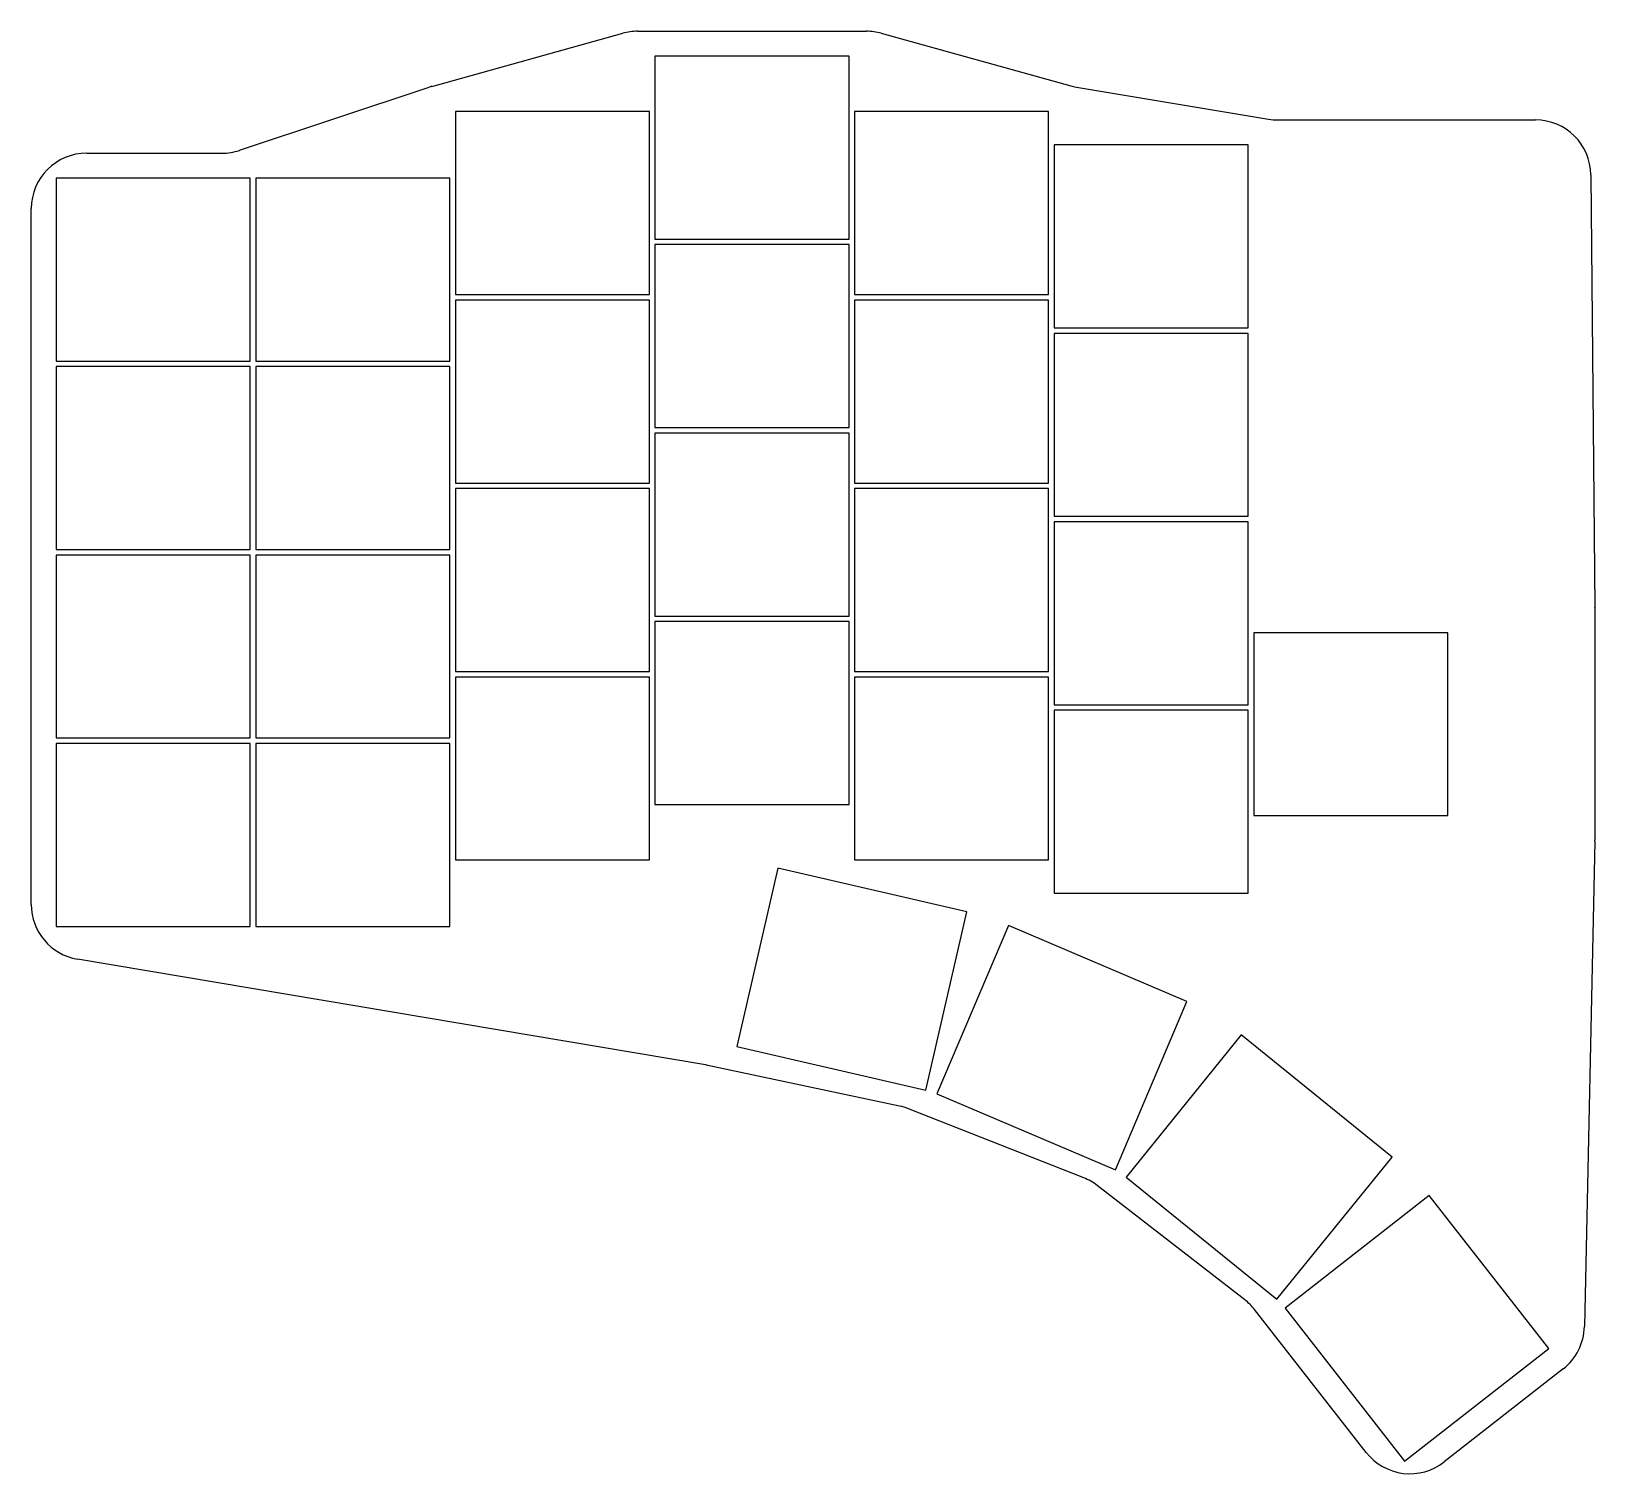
# Model space of a CAD drawing. Header units: millimetres. Extents: x 15 to 156, y -145 to -15.
import ezdxf

# ---------------------------------------------------------------- set-up
doc = ezdxf.new("R2010")
doc.units = ezdxf.units.MM

msp = doc.modelspace()

# ---------------------------------------------------------------- linework, layer by layer
at = {"linetype": 'CONTINUOUS'}
for p, q in [((51.12, -19.97), (68.34, -15.18)), ((69.68, -15), (90.32, -15)), ((91.66, -15.18), (108.74, -19.93)), ((88.75, -17.25), (71.25, -17.25)), ((71.25, -17.25), (71.25, -33.75)), ((88.75, -33.75), (88.75, -17.25)), ((33.77, -25.74), (50.88, -20.04)), ((109.26, -20.04), (126.59, -22.93)), ((70.75, -22.25), (53.25, -22.25)), ((53.25, -22.25), (53.25, -38.75)), ((70.75, -38.75), (70.75, -22.25)), ((106.75, -22.25), (89.25, -22.25)), ((89.25, -22.25), (89.25, -38.75)), ((106.75, -38.75), (106.75, -22.25)), ((127.41, -23), (150.65, -23)), ((124.75, -25.25), (107.25, -25.25)), ((107.25, -25.25), (107.25, -41.75)), ((124.75, -41.75), (124.75, -25.25)), ((20, -26), (32.19, -26)), ((155.65, -27.95), (156, -66.98)), ((34.75, -28.25), (17.25, -28.25)), ((17.25, -28.25), (17.25, -44.75)), ((34.75, -44.75), (34.75, -28.25)), ((52.75, -28.25), (35.25, -28.25)), ((35.25, -28.25), (35.25, -44.75)), ((52.75, -44.75), (52.75, -28.25)), ((15, -93.77), (15, -31)), ((71.25, -33.75), (88.75, -33.75)), ((88.75, -34.25), (71.25, -34.25)), ((71.25, -34.25), (71.25, -50.75)), ((88.75, -50.75), (88.75, -34.25)), ((53.25, -38.75), (70.75, -38.75)), ((70.75, -39.25), (53.25, -39.25)), ((53.25, -39.25), (53.25, -55.75)), ((70.75, -55.75), (70.75, -39.25)), ((89.25, -38.75), (106.75, -38.75)), ((106.75, -39.25), (89.25, -39.25)), ((89.25, -39.25), (89.25, -55.75)), ((106.75, -55.75), (106.75, -39.25)), ((107.25, -41.75), (124.75, -41.75)), ((124.75, -42.25), (107.25, -42.25)), ((107.25, -42.25), (107.25, -58.75)), ((124.75, -58.75), (124.75, -42.25)), ((17.25, -44.75), (34.75, -44.75)), ((35.25, -44.75), (52.75, -44.75)), ((34.75, -45.25), (17.25, -45.25)), ((17.25, -45.25), (17.25, -61.75)), ((34.75, -61.75), (34.75, -45.25)), ((52.75, -45.25), (35.25, -45.25)), ((35.25, -45.25), (35.25, -61.75)), ((52.75, -61.75), (52.75, -45.25)), ((71.25, -50.75), (88.75, -50.75)), ((88.75, -51.25), (71.25, -51.25)), ((71.25, -51.25), (71.25, -67.75)), ((88.75, -67.75), (88.75, -51.25)), ((53.25, -55.75), (70.75, -55.75)), ((70.75, -56.25), (53.25, -56.25)), ((53.25, -56.25), (53.25, -72.75)), ((70.75, -72.75), (70.75, -56.25)), ((89.25, -55.75), (106.75, -55.75)), ((106.75, -56.25), (89.25, -56.25)), ((89.25, -56.25), (89.25, -72.75)), ((106.75, -72.75), (106.75, -56.25)), ((107.25, -58.75), (124.75, -58.75)), ((124.75, -59.25), (107.25, -59.25)), ((107.25, -59.25), (107.25, -75.75)), ((124.75, -75.75), (124.75, -59.25)), ((17.25, -61.75), (34.75, -61.75)), ((35.25, -61.75), (52.75, -61.75)), ((34.75, -62.25), (17.25, -62.25)), ((17.25, -62.25), (17.25, -78.75)), ((34.75, -78.75), (34.75, -62.25)), ((52.75, -62.25), (35.25, -62.25)), ((35.25, -62.25), (35.25, -78.75)), ((52.75, -78.75), (52.75, -62.25)), ((156, -67.02), (156, -87.95)), ((71.25, -67.75), (88.75, -67.75)), ((88.75, -68.25), (71.25, -68.25)), ((71.25, -68.25), (71.25, -84.75)), ((88.75, -84.75), (88.75, -68.25)), ((142.75, -69.25), (125.25, -69.25)), ((125.25, -69.25), (125.25, -85.75)), ((142.75, -85.75), (142.75, -69.25)), ((53.25, -72.75), (70.75, -72.75)), ((70.75, -73.25), (53.25, -73.25)), ((53.25, -73.25), (53.25, -89.75)), ((70.75, -89.75), (70.75, -73.25)), ((89.25, -72.75), (106.75, -72.75)), ((106.75, -73.25), (89.25, -73.25)), ((89.25, -73.25), (89.25, -89.75)), ((106.75, -89.75), (106.75, -73.25)), ((107.25, -75.75), (124.75, -75.75)), ((124.75, -76.25), (107.25, -76.25)), ((107.25, -76.25), (107.25, -92.75)), ((124.75, -92.75), (124.75, -76.25)), ((17.25, -78.75), (34.75, -78.75)), ((35.25, -78.75), (52.75, -78.75)), ((34.75, -79.25), (17.25, -79.25)), ((17.25, -79.25), (17.25, -95.75)), ((34.75, -95.75), (34.75, -79.25)), ((52.75, -79.25), (35.25, -79.25)), ((35.25, -79.25), (35.25, -95.75)), ((52.75, -95.75), (52.75, -79.25)), ((71.25, -84.75), (88.75, -84.75)), ((125.25, -85.75), (142.75, -85.75)), ((156, -88.05), (155.07, -131.84)), ((53.25, -89.75), (70.75, -89.75)), ((89.25, -89.75), (106.75, -89.75)), ((82.33, -90.49), (78.62, -106.57)), ((99.38, -94.43), (82.33, -90.49)), ((107.25, -92.75), (124.75, -92.75)), ((95.67, -110.51), (99.38, -94.43)), ((17.25, -95.75), (34.75, -95.75)), ((35.25, -95.75), (52.75, -95.75)), ((103.12, -95.67), (96.67, -110.86)), ((119.22, -102.51), (103.12, -95.67)), ((75.81, -108.24), (19.17, -98.7)), ((112.78, -117.7), (119.22, -102.51)), ((124.12, -105.54), (113.74, -118.36)), ((137.72, -116.55), (124.12, -105.54)), ((78.62, -106.57), (95.67, -110.51)), ((93.31, -111.96), (76.03, -108.28)), ((96.67, -110.86), (112.78, -117.7)), ((109.91, -118.43), (94.1, -112.2)), ((127.34, -129.37), (137.72, -116.55)), ((113.74, -118.36), (127.34, -129.37)), ((124.43, -129.42), (111.14, -119.13)), ((141.08, -120.03), (128.08, -130.19)), ((151.86, -133.82), (141.08, -120.03)), ((135.39, -143.2), (125.31, -130.29)), ((128.08, -130.19), (138.85, -143.98)), ((138.85, -143.98), (151.86, -133.82)), ((153.15, -135.67), (142.41, -144.06))]:
    msp.add_line(p, q, dxfattribs=at)
for centre, start, end in [((69.68, -20), 90, 105.5241), ((90.32, -20), 74.4759, 90), ((52.46, -24.78), 105.5241, 108.435), ((110.08, -15.11), 254.4759, 260.5377), ((127.41, -18), 260.5377, 270), ((150.65, -28), 0.5209, 90), ((20, -31), 90, 180), ((32.19, -21), 270, 288.435), ((151, -67.02), 0, 0.5209), ((151, -87.95), 358.7789, 0), ((20, -93.77), 180, 260.4434), ((74.98, -113.17), 77.97, 80.4434), ((92.27, -116.85), 68.4912, 77.97), ((108.08, -123.08), 52.2492, 68.4912), ((121.37, -133.37), 38, 52.2492), ((150.07, -131.73), 308, 358.7789), ((139.33, -140.12), 218, 308)]:
    msp.add_arc(centre, 5, start, end, dxfattribs=at)

doc.saveas('drawing.dxf')
